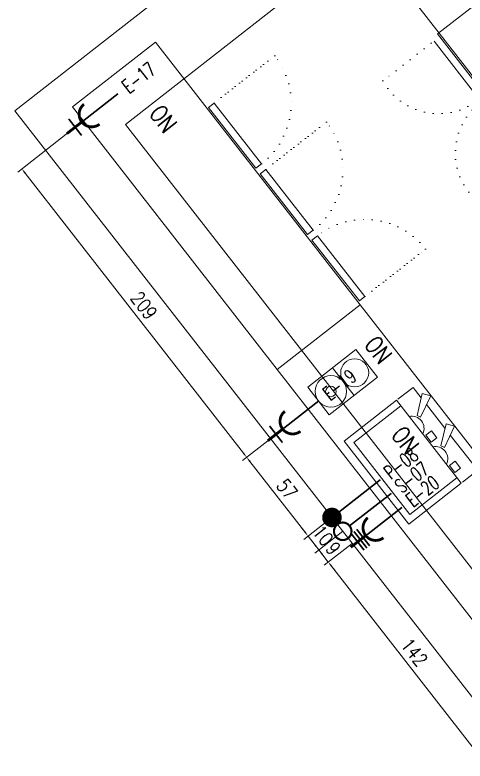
# Model space of a CAD drawing. Extents: x 1233 to 5727, y 618 to 3242.
# Drawn here: x 2245.7 to 2502.9, y 617.5 to 1043.2 of the extents above; entities that cross this region are included whole.
import ezdxf
from ezdxf.enums import TextEntityAlignment as Align

# ---------------------------------------------------------------- set-up
doc = ezdxf.new("R2010")
doc.units = 0
doc.header["$LTSCALE"] = 20
doc.linetypes.add('DOT', pattern=[0.25, 0, -0.25])
doc.layers.get('0').update_dxf_attribs({"linetype": 'CONTINUOUS', "lineweight": 15})
doc.layers.get('DEFPOINTS').update_dxf_attribs({"linetype": 'CONTINUOUS'})
for name, color, linetype, lineweight in [('-DWG_ANA', 7, 'CONTINUOUS', 0), ('-DWG_DETAY1', 7, 'CONTINUOUS', 0), ('-DWG_DETAY4', 7, 'DOT', 0), ('FURNITURE (3RDF)', 43, 'CONTINUOUS', 20), ('NO', 7, 'CONTINUOUS', 0), ('PLAN', 253, 'CONTINUOUS', 15), ('TES', 7, 'CONTINUOUS', 15), ('TES_ELK', 230, 'CONTINUOUS', 25), ('TES_SU', 150, 'CONTINUOUS', 25)]:
    doc.layers.add(name, color=color, linetype=linetype, lineweight=lineweight)
doc.layers.add('tes-frz', color=7, linetype='CONTINUOUS')
doc.styles.add('ROMANS', font='romans.shx', dxfattribs={"width": 0.8})
doc.styles.add('ROMANSTW', font='Romanstw.shx', dxfattribs={"width": 0.8})
doc.styles.add('TESNO', font='romans.shx', dxfattribs={"width": 0.8})
doc.dimstyles.new('ÖLÇÜ-8', dxfattribs={"dimtxt": 8, "dimasz": 3, "dimexe": 3, "dimexo": 0, "dimgap": 3, "dimtad": 1, "dimdec": 0, "dimzin": 0, "dimdsep": 46, "dimtxsty": 'ROMANSTW', "dimsah": 1, "dimcen": 0.09, "dimclrt": 256, "dimadec": 0, "dimazin": 0, "dimtfac": 1, "dimtdec": 0, "dimtix": 1, "dimtmove": 0, "dimatfit": 0, "dimfxl": 1, "dimtolj": 1, "dimtzin": 0, "dimlwd": 9, "dimlwe": 9, "dimarcsym": 0})

# ---------------------------------------------------------------- blocks, each defined once
blk = doc.blocks.new('TCN196', base_point=(10, 0))
at = {"layer": '-DWG_ANA', "color": 0}
blk.add_lwpolyline([(10, 0), (200, 0), (200, -60), (10, -60)], close=True, dxfattribs=at)
at = {"layer": 'NO', "linetype": 'Continuous', "style": 'ROMANS', "width": 0.8}
blk.add_attdef('NO', text='', height=10, dxfattribs=at).set_placement((175, -45), align=Align.MIDDLE)
blk = doc.blocks.new('SBN196', base_point=(10, 0))
at = {"layer": '-DWG_ANA', "color": 0}
blk.add_lwpolyline([(10, 0), (200, 0), (200, -60), (10, -60)], close=True, dxfattribs=at)
at = {"layer": '-DWG_DETAY1', "color": 0}
for points in [[(12, -61), (56, -61), (56, -65), (12, -65)], [(60, -61), (104, -61), (104, -65), (60, -65)], [(108, -61), (152, -61), (152, -65), (108, -65)]]:
    blk.add_lwpolyline(points, close=True, dxfattribs=at)
at = {"layer": '-DWG_DETAY4', "color": 0}
for points in [[(12, -65), (12, -109)], [(104, -65), (104, -109)], [(152, -65), (152, -109)]]:
    blk.add_lwpolyline(points, close=True, dxfattribs=at)
for centre, start, end in [((12, -65), 270, 0), ((104, -65), 180, 270), ((152, -65), 180, 270)]:
    blk.add_arc(centre, 44, start, end, dxfattribs=at)
at = {"layer": 'NO', "linetype": 'Continuous', "style": 'ROMANS', "width": 0.8}
blk.add_attdef('NO', text='', height=10, dxfattribs=at).set_placement((180, -50), align=Align.MIDDLE)
blk = doc.blocks.new('ANI-M100')
at = {"layer": '-DWG_ANA', "color": 0}
blk.add_lwpolyline([(20, 0), (20, -35), (0, -35), (0, 0)], close=True, dxfattribs=at)
at = {"layer": '-DWG_DETAY1', "color": 0}
blk.add_lwpolyline([(0, -18), (20, -18)], dxfattribs=at)
for centre, radius in [((10, -9), 9), ((10, -9), 3), ((10, -26.26), 8)]:
    blk.add_circle(centre, radius, dxfattribs=at)
at = {"layer": 'NO', "linetype": 'Continuous', "style": 'ROMANS', "width": 0.8}
blk.add_attdef('NO', text='', height=10, dxfattribs=at).set_placement((12, -45), align=Align.MIDDLE)
blk = doc.blocks.new('FAE-ENOVA-A2GR')
at = {"layer": '-DWG_ANA', "color": 0}
blk.add_lwpolyline([(0, 0), (60, 0), (60, -38), (0, -38)], close=True, dxfattribs=at)
at = {"layer": '-DWG_DETAY1', "color": 0}
for points in [[(4, -38), (4, -4), (56, -4), (56, -38)], [(25.5, -50), (0, -50), (0, -39)], [(7, -39), (7, -43), (12, -43), (12, -39), (7, -39)], [(22, -43), (24, -42), (32, -52), (28, -55), (22, -43)], [(44, -43), (46, -42), (54, -52), (50, -55), (44, -43)], [(60, -39), (60, -50), (52.4, -50)], [(47.5, -50), (30.4, -50)]]:
    blk.add_lwpolyline(points, dxfattribs=at)
blk.add_lwpolyline([(29, -39), (34, -39), (34, -43), (29, -43)], close=True, dxfattribs=at)
for centre in [(20, -35), (42, -35)]:
    blk.add_arc(centre, 7, 205.3769, 334.6231, dxfattribs=at)
at = {"layer": 'NO', "linetype": 'Continuous', "style": 'ROMANS', "width": 0.8}
blk.add_attdef('NO', text='', height=10, dxfattribs=at).set_placement((39, -28), align=Align.MIDDLE)
blk = doc.blocks.new('1fr-bb250')
at = {"layer": '-DWG_ANA', "color": 0}
blk.add_lwpolyline([(0, 0), (0, -50), (90, -50), (90, 0)], close=True, dxfattribs=at)
at = {"layer": '-DWG_DETAY1', "color": 0}
for p, q in [((44, -54), (2, -54)), ((88, -54), (46, -54))]:
    blk.add_line(p, q, dxfattribs=at)
at = {"layer": '-DWG_DETAY4', "color": 0}
for points in [[(2, -56), (2, -91, 0.454885), (43.97, -56, 0.414214)], [(88, -56), (88, -91, -0.454885), (46.03, -56, -0.414214)]]:
    blk.add_lwpolyline(points, format="xyb", dxfattribs=at)
at = {"layer": 'NO', "linetype": 'Continuous', "style": 'ROMANS', "width": 0.8}
blk.add_attdef('NO', text='', height=10, dxfattribs=at).set_placement((68, -65), align=Align.MIDDLE)
blk = doc.blocks.new('TCN126', base_point=(10, 0))
at = {"layer": '-DWG_ANA', "color": 0}
blk.add_lwpolyline([(10, 0), (130, 0), (130, -60), (10, -60)], close=True, dxfattribs=at)
at = {"layer": 'NO', "linetype": 'Continuous', "style": 'ROMANS', "width": 0.8}
blk.add_attdef('NO', text='', height=10, dxfattribs=at).set_placement((105, -45), align=Align.MIDDLE)
blk = doc.blocks.new('v-et')
at = {"layer": 'TES_ELK', "linetype": 'Continuous'}
for points, const_width in [([(0, -8.83), (0, 2)], 1.6), ([(-6, -3), (6, -3)], 1), ([(-6, -5), (6, -5)], 1), ([(-6, -7), (6, -7)], 1)]:
    blk.add_lwpolyline(points, dxfattribs=dict(at, const_width=const_width))
at = {"layer": 'TES_ELK', "linetype": 'Continuous', "const_width": 1.6}
blk.add_lwpolyline([(-7.22, -16.05), (-7.22, -16.05, -1), (7.22, -16.05)], format="xyb", dxfattribs=at)
blk = doc.blocks.new('v-s')
at = {"layer": 'TES_SU', "linetype": 'Continuous', "const_width": 1.2}
blk.add_lwpolyline([(-5, 0, 1), (5, 0, 1)], format="xyb", close=True, dxfattribs=at)
blk = doc.blocks.new('v-p')
at = {"layer": 'TES_SU', "linetype": 'Continuous', "const_width": 5.58}
blk.add_lwpolyline([(-2.79, 0, 1), (2.79, 0, 1)], format="xyb", close=True, dxfattribs=at)
blk = doc.blocks.new('T-FAE-ENOVA-A2GR', base_point=(10, 0))
at = {"layer": 'TES_ELK'}
blk.add_lwpolyline([(20, -5), (20, -35)], close=True, dxfattribs=at)
at = {"layer": 'TES_SU'}
for points in [[(30, -5), (30, -35)], [(40, -5), (40, -35)]]:
    blk.add_lwpolyline(points, close=True, dxfattribs=at)
at = {"layer": 'PLAN', "linetype": 'Continuous'}
for name, p in [('v-s', (30, 0)), ('v-p', (40, 0)), ('v-et', (20, 0))]:
    blk.add_blockref(name, p, dxfattribs=at)
at = {"layer": 'TES_ELK', "linetype": 'Continuous', "style": 'TESNO', "width": 0.7}
blk.add_attdef('ENO', text='', height=8, rotation=90, dxfattribs=at).set_placement((20, -50), align=Align.MIDDLE)
at = {"layer": 'TES_SU', "linetype": 'Continuous', "style": 'TESNO', "width": 0.7}
for tag, p in [('SNO', (30, -50)), ('PNO', (40, -50))]:
    blk.add_attdef(tag, text='', height=8, rotation=90, dxfattribs=at).set_placement(p, align=Align.MIDDLE)
blk = doc.blocks.new('v-em')
at = {"layer": 'TES_ELK', "linetype": 'Continuous'}
for points, const_width in [([(0, -8.83), (0, 2)], 1.6), ([(-6, -4), (6, -4)], 1)]:
    blk.add_lwpolyline(points, dxfattribs=dict(at, const_width=const_width))
at = {"layer": 'TES_ELK', "linetype": 'Continuous', "const_width": 1.6}
blk.add_lwpolyline([(-7.22, -16.05), (-7.22, -16.05, -1), (7.22, -16.05)], format="xyb", dxfattribs=at)
blk = doc.blocks.new('T-ANI-M100', base_point=(10, 0))
at = {"layer": 'TES_ELK'}
blk.add_lwpolyline([(20, -5), (20, -35)], close=True, dxfattribs=at)
at = {"layer": 'PLAN', "linetype": 'Continuous'}
blk.add_blockref('v-em', (20, 0), dxfattribs=at)
at = {"layer": 'TES_ELK', "linetype": 'Continuous', "style": 'TESNO', "width": 0.7}
blk.add_attdef('ENO', text='', height=8, rotation=90, dxfattribs=at).set_placement((20, -50), align=Align.MIDDLE)
blk = doc.blocks.new('T-SBN196', base_point=(10, 0))
at = {"layer": 'TES_ELK'}
blk.add_lwpolyline([(10, -5), (10, -35)], close=True, dxfattribs=at)
at = {"layer": 'PLAN', "linetype": 'Continuous'}
blk.add_blockref('v-em', (10, 0), dxfattribs=at)
at = {"layer": 'TES_ELK', "linetype": 'Continuous', "style": 'TESNO', "width": 0.7}
blk.add_attdef('ENO', text='', height=8, rotation=90, dxfattribs=at).set_placement((10, -50), align=Align.MIDDLE)
blk = doc.blocks.new('*D172')
at = {"layer": 'DEFPOINTS', "color": 0, "linetype": 'Continuous', "transparency": 16777216}
for p in [(2438.36, 741.72), (2424.72, 731.08), (2525.54, 630)]:
    blk.add_point(p, dxfattribs=at)
at = {"layer": 'TES', "color": 0, "linetype": 'Continuous', "lineweight": 9, "transparency": 16777216}
for p, q in [((2438.36, 741.72), (2422.36, 729.23)), ((2510.06, 621.72), (2426.57, 728.71)), ((2525.54, 630), (2509.54, 617.51))]:
    blk.add_line(p, q, dxfattribs=at)
at = {"layer": 'TES', "color": 0, "linetype": 'Continuous', "transparency": 16777216}
for points in [[(2426.96, 729.02), (2426.17, 728.41), (2424.72, 731.08)], [(2510.45, 622.03), (2509.67, 621.42), (2511.9, 619.36)]]:
    blk.add_solid(points, dxfattribs=at)
at = {"layer": 'TES', "linetype": 'Continuous', "transparency": 16777216, "insert": (2473.83, 679.52), "char_height": 8, "attachment_point": 5, "rotation": 307.9672, "style": 'ROMANSTW'}
blk.add_mtext('\\A1;142', dxfattribs=at)
blk = doc.blocks.new('*D173')
at = {"layer": 'DEFPOINTS', "color": 0, "linetype": 'Continuous', "transparency": 16777216}
for p in [(2432.98, 748.62), (2438.36, 741.72), (2419.34, 737.98)]:
    blk.add_point(p, dxfattribs=at)
at = {"layer": 'TES', "color": 0, "linetype": 'Continuous', "lineweight": 9, "transparency": 16777216}
for p, q in [((2432.98, 748.62), (2416.97, 736.13)), ((2417.49, 740.34), (2415.65, 742.71)), ((2438.36, 741.72), (2422.36, 729.23)), ((2424.72, 731.08), (2419.34, 737.98)), ((2426.57, 728.71), (2428.41, 726.35))]:
    blk.add_line(p, q, dxfattribs=at)
at = {"layer": 'TES', "color": 0, "linetype": 'Continuous', "transparency": 16777216}
for points in [[(2417.89, 740.65), (2417.1, 740.04), (2419.34, 737.98)], [(2426.96, 729.02), (2426.17, 728.41), (2424.72, 731.08)]]:
    blk.add_solid(points, dxfattribs=at)
at = {"layer": 'TES', "linetype": 'Continuous', "transparency": 16777216, "insert": (2427.55, 738.83), "char_height": 8, "attachment_point": 5, "rotation": 307.9672, "style": 'ROMANSTW'}
blk.add_mtext('\\A1;9', dxfattribs=at)
blk = doc.blocks.new('*D174')
at = {"layer": 'DEFPOINTS', "color": 0, "linetype": 'Continuous', "transparency": 16777216}
for p in [(2426.82, 756.5), (2413.19, 745.86), (2432.98, 748.62)]:
    blk.add_point(p, dxfattribs=at)
at = {"layer": 'TES', "color": 0, "linetype": 'Continuous', "lineweight": 9, "transparency": 16777216}
for p, q in [((2426.82, 756.5), (2410.82, 744.02)), ((2411.34, 748.23), (2409.5, 750.59)), ((2419.34, 737.98), (2413.19, 745.86)), ((2432.98, 748.62), (2416.97, 736.13)), ((2421.18, 735.61), (2423.03, 733.25))]:
    blk.add_line(p, q, dxfattribs=at)
at = {"layer": 'TES', "color": 0, "linetype": 'Continuous', "transparency": 16777216}
for points in [[(2411.73, 748.53), (2410.95, 747.92), (2413.19, 745.86)], [(2421.58, 735.92), (2420.79, 735.3), (2419.34, 737.98)]]:
    blk.add_solid(points, dxfattribs=at)
at = {"layer": 'TES', "linetype": 'Continuous', "transparency": 16777216, "insert": (2421.78, 746.23), "char_height": 8, "attachment_point": 5, "rotation": 307.9672, "style": 'ROMANSTW'}
blk.add_mtext('\\A1;10', dxfattribs=at)
blk = doc.blocks.new('*D175')
at = {"layer": 'DEFPOINTS', "color": 0, "linetype": 'Continuous', "transparency": 16777216}
for p in [(2390.14, 800.26), (2378.08, 790.85), (2426.82, 756.5)]:
    blk.add_point(p, dxfattribs=at)
at = {"layer": 'TES', "color": 0, "linetype": 'Continuous', "lineweight": 9, "transparency": 16777216}
for p, q in [((2390.14, 800.26), (2375.71, 789.01)), ((2411.34, 748.23), (2379.92, 788.49)), ((2426.82, 756.5), (2410.82, 744.02))]:
    blk.add_line(p, q, dxfattribs=at)
at = {"layer": 'TES', "color": 0, "linetype": 'Continuous', "transparency": 16777216}
for points in [[(2380.32, 788.8), (2379.53, 788.18), (2378.08, 790.85)], [(2411.73, 748.53), (2410.95, 747.92), (2413.19, 745.86)]]:
    blk.add_solid(points, dxfattribs=at)
at = {"layer": 'TES', "linetype": 'Continuous', "transparency": 16777216, "insert": (2401.15, 772.66), "char_height": 8, "attachment_point": 5, "rotation": 307.9672, "style": 'ROMANSTW'}
blk.add_mtext('\\A1;57', dxfattribs=at)
blk = doc.blocks.new('*D176')
at = {"layer": 'DEFPOINTS', "color": 0, "linetype": 'Continuous', "transparency": 16777216}
for p in [(2277.72, 977.28), (2249.67, 955.4), (2390.14, 800.26)]:
    blk.add_point(p, dxfattribs=at)
at = {"layer": 'TES', "color": 0, "linetype": 'Continuous', "lineweight": 9, "transparency": 16777216}
for p, q in [((2277.72, 977.28), (2247.31, 953.55)), ((2376.23, 793.22), (2251.52, 953.03)), ((2390.14, 800.26), (2375.71, 789.01))]:
    blk.add_line(p, q, dxfattribs=at)
at = {"layer": 'TES', "color": 0, "linetype": 'Continuous', "transparency": 16777216}
for points in [[(2251.91, 953.34), (2251.12, 952.72), (2249.67, 955.4)], [(2376.63, 793.53), (2375.84, 792.91), (2378.08, 790.85)]]:
    blk.add_solid(points, dxfattribs=at)
at = {"layer": 'TES', "linetype": 'Continuous', "transparency": 16777216, "insert": (2319.39, 877.43), "char_height": 8, "attachment_point": 5, "rotation": 307.9672, "style": 'ROMANSTW'}
blk.add_mtext('\\A1;209', dxfattribs=at)

msp = doc.modelspace()

# ---------------------------------------------------------------- linework, layer by layer
for p, q in [((2367.12, 1083.32), (2245.72, 988.58)), ((2308.88, 980.79), (2395.12, 1048.09)), ((2245.72, 988.58), (2525.54, 630)), ((2561.02, 657.68), (2308.88, 980.79))]:
    msp.add_line(p, q)
at = {"layer": 'FURNITURE (3RDF)'}
for p, q in [((2245.72, 988.58), (2367.43, 1083.56)), ((2245.72, 988.58), (2367.43, 1083.56)), ((2308.88, 980.79), (2395.12, 1048.09)), ((2245.72, 988.58), (2525.54, 630)), ((2245.72, 988.58), (2525.54, 630))]:
    msp.add_line(p, q, dxfattribs=at)

# ---------------------------------------------------------------- block references
at = {"layer": 'PLAN', "linetype": 'Continuous'}
ref = msp.add_blockref('T-SBN196', (2276.98, 976.71), dxfattribs=dict(at, rotation=127.9671730609788))
ref.add_attrib('ENO', 'E-17', dxfattribs={"layer": 'TES_ELK', "linetype": 'Continuous', "height": 8, "rotation": 397.9672, "style": 'TESNO', "width": 0.7}).set_placement((2316.4, 1007.47), align=Align.MIDDLE)
ref = msp.add_blockref('T-ANI-M100', (2397.87, 793.61), dxfattribs=dict(at, rotation=127.9671730609788))
ref.add_attrib('ENO', 'E-19', dxfattribs={"layer": 'TES_ELK', "linetype": 'Continuous', "height": 8, "rotation": 397.9672, "style": 'TESNO', "width": 0.7}).set_placement((2431.13, 832.26), align=Align.MIDDLE)
ref = msp.add_blockref('T-FAE-ENOVA-A2GR', (2445.28, 732.85), dxfattribs=dict(at, rotation=127.9671730609799))
ref.add_attrib('ENO', 'E-20', dxfattribs={"layer": 'TES_ELK', "linetype": 'Continuous', "height": 8, "rotation": 397.9672, "style": 'TESNO', "width": 0.7}).set_placement((2478.55, 771.5), align=Align.MIDDLE)
ref.add_attrib('SNO', 'S-07', dxfattribs={"layer": 'TES_SU', "linetype": 'Continuous', "height": 8, "rotation": 397.9672, "style": 'TESNO', "width": 0.7}).set_placement((2472.39, 779.38), align=Align.MIDDLE)
ref.add_attrib('PNO', 'P-08', dxfattribs={"layer": 'TES_SU', "linetype": 'Continuous', "height": 8, "rotation": 397.9672, "style": 'TESNO', "width": 0.7}).set_placement((2466.24, 787.26), align=Align.MIDDLE)
at = {"layer": 'tes-frz', "linetype": 'Continuous'}
for name, p, rotation in [('TCN126', (2523.24, 1085.36), 307.9671730609803), ('1fr-bb250', (2526.46, 1063.13), 307.9671730609832), ('ANI-M100', (2425.26, 814.99), 127.9671730609789), ('FAE-ENOVA-A2GR', (2470.66, 752.66), 127.9671730609799)]:
    msp.add_blockref(name, p, dxfattribs=dict(at, rotation=rotation)).add_auto_attribs({'NO': 'NO'})
ref = msp.add_blockref('SBN196', (2395.6, 840.96), dxfattribs=dict(at, rotation=127.9671730609788))
ref.add_attrib('NO', 'NO', dxfattribs={"layer": 'NO', "linetype": 'Continuous', "height": 10, "rotation": 127.9672, "style": 'ROMANS', "width": 0.8}).set_placement((2330.44, 983.94), align=Align.MIDDLE)
ref = msp.add_blockref('TCN196', (2512.49, 691.17), dxfattribs=dict(at, rotation=127.9671730609788))
ref.add_attrib('NO', 'NO', dxfattribs={"layer": 'NO', "linetype": 'Continuous', "height": 10, "rotation": 127.9672, "style": 'ROMANS', "width": 0.8}).set_placement((2536.86, 735.98), align=Align.MIDDLE)

# ---------------------------------------------------------------- dimensions: what is measured, and where the dimension line sits
at = {"layer": 'TES', "linetype": 'Continuous'}
for base, p1, p2, picture, middle in [((2249.67, 955.4), (2390.14, 800.26), (2277.72, 977.28), '*D176', (2319.39, 877.43)), ((2378.08, 790.85), (2426.82, 756.5), (2390.14, 800.26), '*D175', (2401.15, 772.66)), ((2413.19, 745.86), (2432.98, 748.62), (2426.82, 756.5), '*D174', (2421.78, 746.23)), ((2419.34, 737.98), (2438.36, 741.72), (2432.98, 748.62), '*D173', (2427.55, 738.83))]:
    dim = msp.add_linear_dim(base=base, p1=p1, p2=p2, angle=307.9672, dimstyle='ÖLÇÜ-8', override={"dimtmove": 1}, dxfattribs=at)
    dim.commit()
    dim.dimension.update_dxf_attribs({"geometry": picture, "text_midpoint": middle})
dim = msp.add_aligned_dim(p1=(2525.54, 630), p2=(2438.36, 741.72), distance=17.3, dimstyle='ÖLÇÜ-8', dxfattribs=at)
dim.commit()
dim.dimension.update_dxf_attribs({"geometry": '*D172', "text_midpoint": (2473.83, 679.52)})

doc.saveas('drawing.dxf')
